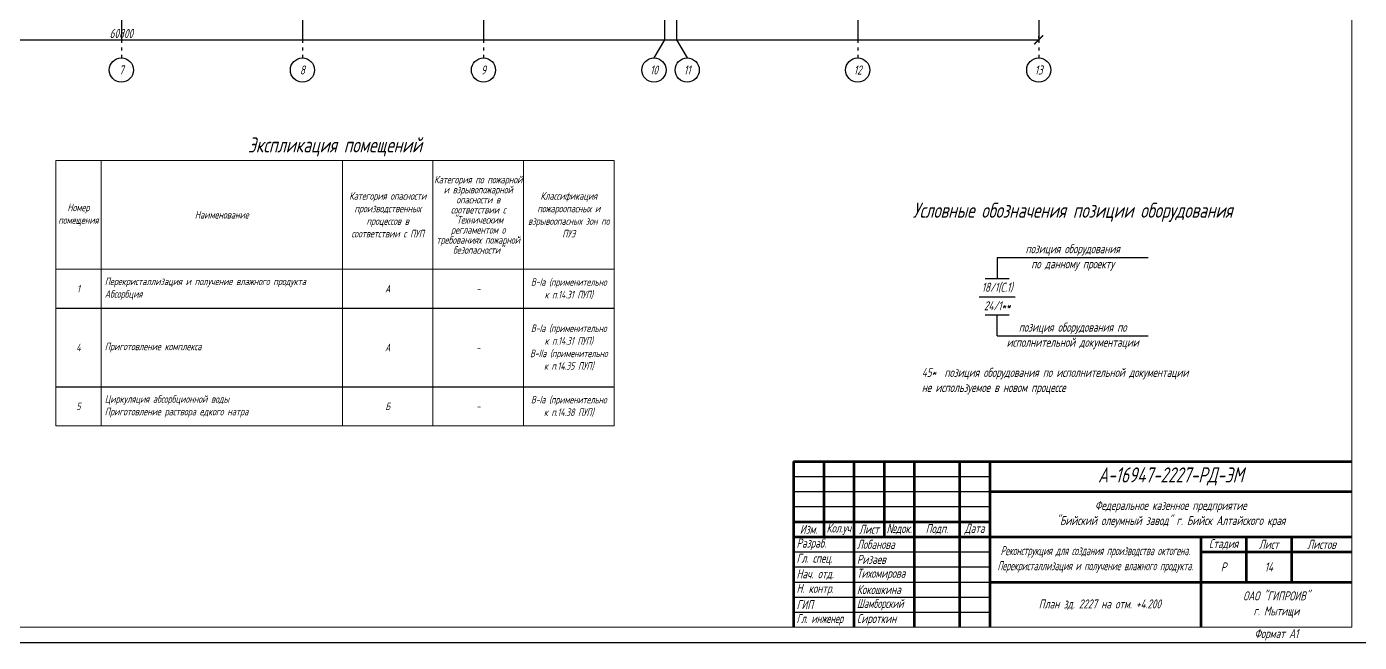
# Model space of a CAD drawing. Header units: millimetres. Extents: x -14296 to 10264, y -13087 to -5602.
# Drawn here: x -2325.8 to -1884.2, y -13086.7 to -12882.6 of the extents above; entities that cross this region are included whole.
import ezdxf

# ---------------------------------------------------------------- set-up
doc = ezdxf.new("R2010")
doc.units = ezdxf.units.MM
doc.linetypes.add('gost6', pattern=[12, 8, -1.5, 1, -1.5])
doc.layers.get('Defpoints').update_dxf_attribs({"color": 33})
for name, color, linetype, lineweight in [('Линия выноска', 137, 'Continuous', 25), ('Осевая', 4, 'gost6', 25), ('Размерная', 4, 'Continuous', 25), ('Рамка толстая', 7, 'Continuous', 15), ('Рамка тонкая', 5, 'Continuous', 25), ('ТаБлица', 253, 'Continuous', 15), ('Текст', 7, 'Continuous', 20), ('Штампы', 252, 'Continuous', 25)]:
    doc.layers.add(name, color=color, linetype=linetype, lineweight=lineweight)
doc.styles.add('gost shx', font='gost.shx', dxfattribs={"oblique": 15})
doc.styles.add('Simplex', font='simplex.shx', dxfattribs={"width": 0.7, "oblique": 15})
doc.dimstyles.new('ISO-25', dxfattribs={"dimtxt": 3, "dimasz": 2.5, "dimexe": 1.25, "dimexo": 0.625, "dimtad": 1, "dimtxsty": 'gost shx', "dimcen": 2.5, "dimclrt": 2, "dimadec": 0, "dimazin": 0, "dimtfac": 1, "dimtmove": 0, "dimatfit": 3, "dimfxl": 1, "dimarcsym": 0})

# ---------------------------------------------------------------- blocks, each defined once
blk = doc.blocks.new('_ArchTick')
at = {"color": 0, "const_width": 0.15}
blk.add_lwpolyline([(-0.5, -0.5), (0.5, 0.5)], dxfattribs=at)
blk = doc.blocks.new('*D887')
at = {"layer": 'Defpoints', "color": 0, "lineweight": 15, "transparency": 16777216}
for p in [(-2598.46, -12886.97), (-1990.46, -12886.97), (-1990.46, -12886.97)]:
    blk.add_point(p, dxfattribs=at)
at = {"layer": 'Размерная', "color": 0, "lineweight": -2, "transparency": 16777216}
for p, q in [((-2598.46, -12886.35), (-2598.46, -12885.72)), ((-1990.46, -12886.35), (-1990.46, -12885.72)), ((-2598.46, -12886.97), (-1990.46, -12886.97))]:
    blk.add_line(p, q, dxfattribs=at)
at = {"layer": 'Размерная', "color": 0, "lineweight": -2, "transparency": 16777216, "xscale": 3, "yscale": 3, "zscale": 3, "rotation": 180}
blk.add_blockref('_ArchTick', (-2598.46, -12886.97), dxfattribs=at)
at = {"layer": 'Размерная', "color": 0, "lineweight": -2, "transparency": 16777216, "xscale": 3, "yscale": 3, "zscale": 3}
blk.add_blockref('_ArchTick', (-1990.46, -12886.97), dxfattribs=at)
at = {"layer": 'Размерная', "color": 2, "transparency": 16777216, "insert": (-2294.46, -12884.85), "char_height": 3, "attachment_point": 5, "style": 'Simplex'}
blk.add_mtext('60800', dxfattribs=at)
blk = doc.blocks.new('A$C551E481E')
at = {"layer": 'Рамка толстая'}
for p, q in [((836, 5), (836, 589)), ((20, 5), (836, 5))]:
    blk.add_line(p, q, dxfattribs=at)
at = {"layer": 'Рамка тонкая'}
blk.add_line((0, 0), (841, 0), dxfattribs=at)

msp = doc.modelspace()

# ---------------------------------------------------------------- linework, layer by layer
at = {"layer": 'Линия выноска'}
for p, q in [((-2004.21622, -12959.14721), (-1954.21622, -12959.14721)), ((-2004.21622, -12959.14721), (-2004.21622, -12966.14721)), ((-2008.21622, -12966.14721), (-2000.21622, -12966.14721)), ((-2010.21622, -12972.14721), (-1998.21622, -12972.14721)), ((-2008.21622, -12978.14721), (-2000.21622, -12978.14721)), ((-2004.21622, -12985.14721), (-2004.21622, -12978.14721)), ((-2004.21622, -12985.14721), (-1954.21622, -12985.14721))]:
    msp.add_line(p, q, dxfattribs=at)
at = {"layer": 'Осевая'}
for p, q in [((-2294.45744, -12807.97393), (-2294.45744, -12892.97393)), ((-2234.45744, -12807.97393), (-2234.45744, -12892.97393)), ((-2174.45744, -12807.97393), (-2174.45744, -12892.97393)), ((-2114.45744, -12807.97393), (-2114.45744, -12886.97393)), ((-2110.45744, -12807.97393), (-2110.45744, -12886.97393)), ((-2050.45744, -12807.97393), (-2050.45744, -12892.97393)), ((-1990.45744, -12807.97393), (-1990.45744, -12892.97393)), ((-2114.45744, -12886.97393), (-2117.95744, -12892.97393)), ((-2110.45744, -12886.97393), (-2106.95744, -12892.97393))]:
    msp.add_line(p, q, dxfattribs=at)
at = {"layer": 'Рамка тонкая'}
for p, q in [((-2316.19149, -12975.97393), (-2131.19149, -12975.97393)), ((-2316.19149, -13001.97393), (-2131.19149, -13001.97393))]:
    msp.add_line(p, q, dxfattribs=at)
for centre in [(-2294.45744, -12896.97393), (-2234.45744, -12896.97393), (-2174.45744, -12896.97393), (-2117.95744, -12896.97393), (-2106.95744, -12896.97393), (-2050.45744, -12896.97393), (-1990.45744, -12896.97393)]:
    msp.add_circle(centre, 4, dxfattribs=at)
at = {"layer": 'ТаБлица'}
for p, q in [((-2316.19149, -12926.97393), (-2131.19149, -12926.97393)), ((-2316.19149, -12926.97393), (-2316.19149, -13014.97393)), ((-2301.19149, -12926.97393), (-2301.19149, -13014.97393)), ((-2221.19149, -12926.97393), (-2221.19149, -13014.97393)), ((-2191.19149, -12926.97393), (-2191.19149, -13014.97393)), ((-2161.19149, -12926.97393), (-2161.19149, -13014.97393)), ((-2131.19149, -13014.97393), (-2131.19149, -12926.97393)), ((-2316.19149, -12962.97393), (-2131.19149, -12962.97393)), ((-2316.19149, -13014.97393), (-2131.19149, -13014.97393))]:
    msp.add_line(p, q, dxfattribs=at)
at = {"layer": 'Штампы', "lineweight": 60}
for p, q in [((-2071.71622, -13026.74064), (-1886.71622, -13026.74064)), ((-2071.71622, -13026.74064), (-2071.71622, -13081.74064)), ((-2061.71622, -13026.74064), (-2061.71622, -13051.74064)), ((-2051.71622, -13026.74064), (-2051.71622, -13081.74064)), ((-2041.71622, -13026.74064), (-2041.71622, -13051.74064)), ((-2031.71622, -13026.74064), (-2031.71622, -13081.74064)), ((-2016.71622, -13026.74064), (-2016.71622, -13081.74064)), ((-2006.71622, -13026.74064), (-2006.71622, -13081.74064)), ((-2006.71622, -13036.74064), (-1886.71622, -13036.74064)), ((-2071.71622, -13046.74064), (-2006.71622, -13046.74064)), ((-2071.71622, -13051.74064), (-1886.71622, -13051.74064)), ((-1936.71622, -13051.74064), (-1936.71622, -13081.74064)), ((-1921.71622, -13051.74064), (-1921.71622, -13066.74064)), ((-1906.71622, -13051.74064), (-1906.71622, -13066.74064)), ((-1936.71622, -13056.74064), (-1886.71622, -13056.74064)), ((-2006.71622, -13066.74064), (-1886.71622, -13066.74064))]:
    msp.add_line(p, q, dxfattribs=at)
at = {"layer": 'Штампы', "color": 5}
for p, q in [((-2071.71622, -13031.74064), (-2006.71622, -13031.74064)), ((-2071.71622, -13036.74064), (-2006.71622, -13036.74064)), ((-2071.71622, -13041.74064), (-2006.71622, -13041.74064)), ((-2071.71622, -13056.74064), (-2006.71622, -13056.74064)), ((-2071.71622, -13061.74064), (-2006.71622, -13061.74064)), ((-2071.71622, -13066.74064), (-2006.71622, -13066.74064)), ((-2071.71622, -13071.74064), (-2006.71622, -13071.74064)), ((-2071.71622, -13076.74064), (-2006.71622, -13076.74064))]:
    msp.add_line(p, q, dxfattribs=at)

# ---------------------------------------------------------------- block references
msp.add_blockref('A$C551E481E', (-2722.71622, -13086.74065))

# ---------------------------------------------------------------- texts
at = {"layer": 'Текст', "style": 'Simplex'}
for s, insert, char_height, width, attachment_point in [('7', (-2294.45744, -12896.97393), 3, 10, 5), ('8', (-2234.45744, -12896.97393), 3, 10, 5), ('9', (-2174.45744, -12896.97393), 3, 10, 5), ('10', (-2117.95744, -12896.97393), 3, 10, 5), ('11', (-2106.95744, -12896.97393), 3, 10, 5), ('12', (-2050.45744, -12896.97393), 3, 10, 5), ('13', (-1990.45744, -12896.97393), 3, 10, 5), ('{\\W0.7;Категория опасности производственных процессов в соответствии с ПУП}', (-2206.19149, -12944.97393), 2.5, 30, 5), ('Классификация пожароопасных и взрывоопасных зон по ПУЭ', (-2146.19149, -12944.97393), 2.5, 30, 5), ('Номер помещения', (-2308.69149, -12944.97393), 2.5, 15, 5), ('Наименование', (-2261.19149, -12944.97393), 2.5, 80, 5), ('{\\Q15;\\W0.7;позиция оборудования\\Pпо данному проекту}', (-1979.21622, -12959.14721), 3, 50, 5), (' Перекристаллизация и получение влажного продукта\\P Абсорбция', (-2301.19149, -12969.47393), 2.5, 80, 4), ('{\\W0.6;В-Iа (применительно\\Pк п.14.31 ПУП)}', (-2146.19149, -12969.47393), 2.5, 30, 5), ('{\\Q15;1}', (-2308.69149, -12969.47393), 2.5, 15, 5), ('{\\Q15;А}', (-2206.19149, -12969.47393), 2.5, 30, 5), ('{\\Q15;-}', (-2176.19149, -12969.47393), 2.5, 30, 5), ('{\\Q15;\\W0.7;18/1(С.1)}', (-2004.21622, -12969.14721), 3, 50, 5), ('{\\Q15;\\W0.7;24/1**}', (-2004.21622, -12975.14721), 3, 50, 5), ('{\\W0.6;В-Iа (применительно\\Pк п.14.31 ПУП)\\PВ-IIа (применительно\\Pк п.14.35 ПУП)}', (-2146.19149, -12988.97393), 2.5, 30, 5), ('позиция оборудования по исполнительной документации', (-1979.21622, -12985.14721), 3, 63.0200739, 5), ('{\\Q15;4}', (-2308.69149, -12988.97393), 2.5, 15, 5), (' Приготовление комплекса', (-2301.19149, -12988.97393), 2.5, 80, 4), ('{\\Q15;А}', (-2206.19149, -12988.97393), 2.5, 30, 5), ('{\\Q15;-}', (-2176.19149, -12988.97393), 2.5, 30, 5), ('45*  позиция оборудования по исполнительной документации не используемое в новом процессе', (-2029.21622, -13000.14721), 3, 99.2985107, 4), (' Циркуляция абсорбционной воды\\P Приготовление раствора едкого натра', (-2301.19149, -13008.47393), 2.5, 80, 4), ('{\\W0.6;В-Iа (применительно\\Pк п.14.38 ПУП)}', (-2146.19149, -13008.47393), 2.5, 30, 5), ('{\\Q15;5}', (-2308.69149, -13008.47393), 2.5, 15, 5), ('{\\Q15;Б}', (-2206.19149, -13008.47393), 2.5, 30, 5), ('{\\Q15;-}', (-2176.19149, -13008.47393), 2.5, 30, 5), ('Федеральное казенное предприятие\\P"Бийский олеумный завод" г. Бийск Алтайского края', (-1946.71622, -13044.24064), 3, 120, 5), ('Изм.', (-2066.71622, -13049.24064), 3, 10, 5), ('Кол.уч', (-2056.71622, -13049.24064), 3, 10, 5), ('Лист', (-2046.71622, -13049.24064), 3, 10, 5), ('{\\fArial|b0|i0|c204|p34;\\W0.7;№\\Fsimplex|c204;док.}', (-2036.71622, -13049.24064), 3, 10, 5), ('Подп.', (-2024.21622, -13049.24064), 3, 15, 5), ('{\\W0.7;Дата}', (-2011.71622, -13049.24064), 3, 10, 5), ('Разраб.', (-2070.71622, -13054.24064), 3, 18, 4), ('Лобанова', (-2050.71622, -13054.24064), 3, 18, 4), ('{\\W0.7;Стадия}', (-1929.21622, -13054.24064), 3, 15, 5), ('Лист', (-1914.21622, -13054.24064), 3, 15, 5), ('Листов', (-1896.71622, -13054.24064), 3, 20, 5), ('Гл. спец.', (-2070.71622, -13059.24064), 3, 18, 4), ('Ризаев', (-2050.71622, -13059.24064), 3, 18, 4), ('{\\W0.5;Реконструкция для создания производства октогена.\\PПерекристаллизация и получение влажного продукта.}', (-1971.71622, -13059.24064), 3, 70, 5), ('Нач. отд.', (-2070.71622, -13064.24064), 3, 18, 4), ('Тихомирова', (-2050.71622, -13064.24064), 3, 18, 4), ('Р', (-1929.21622, -13061.74064), 3, 15, 5), ('14', (-1914.21622, -13061.74064), 3, 15, 5), ('Н. контр.', (-2070.71622, -13069.24064), 3, 19, 4), ('Кокошкина', (-2050.71622, -13069.24064), 3, 18, 4), ('{\\C2;ОАО "ГИПРОИВ"\\Pг. Мытищи}', (-1911.71622, -13074.24064), 3, 50, 5), ('ГИП', (-2070.71622, -13074.24064), 3, 18, 4), ('{\\W0.6;Шамборский}', (-2050.71622, -13074.24064), 3, 18, 4), ('\\pl3;План зд. 2227 на отм. +4.200', (-1971.71622, -13074.24064), 3, 70, 5), ('{\\W0.6;Гл. инженер}', (-2070.71622, -13079.24064), 3, 18, 4), ('Сироткин', (-2050.71622, -13079.24064), 3, 18, 4), ('Формат А1', (-1911.71622, -13084.24064), 3, 50, 5)]:
    msp.add_mtext(s, dxfattribs=dict(at, insert=insert, char_height=char_height, width=width, attachment_point=attachment_point))
at = {"layer": 'Текст', "lineweight": 35, "char_height": 5, "attachment_point": 5, "style": 'Simplex'}
for s, insert, width in [('Экспликация помещений', (-2223.69149, -12922.47393), 185), ('{\\Q15;\\W0.7;Условные обозначения позиции оборудования}', (-1979.21622, -12944.14721), 185), ('А-16947-2227-РД-ЭМ', (-1946.71622, -13031.74064), 120)]:
    msp.add_mtext(s, dxfattribs=dict(at, insert=insert, width=width))
at = {"layer": 'Текст', "insert": (-2176.19149, -12944.97393), "char_height": 2.5, "width": 30, "attachment_point": 5, "line_spacing_factor": 0.8, "style": 'Simplex'}
msp.add_mtext('{\\W0.7;Категория по пожарной и взрывопожарной опасности в соответствии с "Техническим регламентом о требованиях пожарной безопасности"}', dxfattribs=at)

# ---------------------------------------------------------------- dimensions: what is measured, and where the dimension line sits
at = {"layer": 'Размерная'}
dim = msp.add_linear_dim(base=(-1990.45744, -12886.97393), p1=(-2598.45744, -12886.97393), p2=(-1990.45744, -12886.97393), dimstyle='ISO-25', override={"dimtxt": 3, "dimasz": 3, "dimlfac": 100, "dimrnd": 100, "dimtxsty": 'Simplex', "dimblk1": 'ArchTick', "dimblk2": 'ArchTick', "dimsah": 1}, dxfattribs=at)
dim.commit()
dim.dimension.update_dxf_attribs({"geometry": '*D887', "text_midpoint": (-2294.45744, -12884.84893)})

doc.saveas('drawing.dxf')
